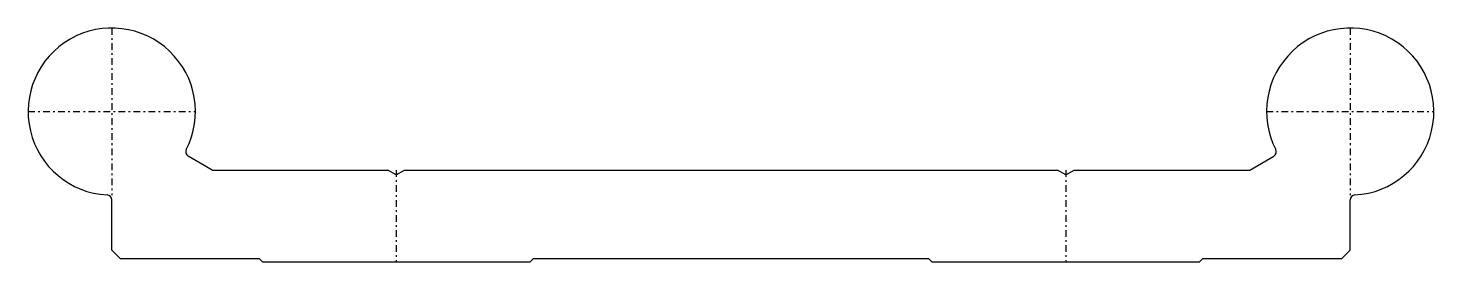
# Model space of a CAD drawing. Extents: x -42 to 42, y 0 to 14.
import ezdxf

# ---------------------------------------------------------------- set-up
doc = ezdxf.new("R2010")
doc.units = 0
doc.linetypes.add('CENTER', pattern=[0.85, 0.4, -0.2, 0.05, -0.2])
doc.linetypes.add('PHL_THICK', pattern=[0])
doc.layers.get('0').update_dxf_attribs({"linetype": 'CONTINUOUS'})
doc.layers.add('PROJECTION', color=7, linetype='CONTINUOUS')

msp = doc.modelspace()

# ---------------------------------------------------------------- linework, layer by layer
at = {"color": 92, "linetype": 'CENTER'}
for p, q in [((-37, 14), (-37, 4)), ((37, 14), (37, 4)), ((-42, 9), (-32, 9)), ((32, 9), (42, 9)), ((-20, 5.5), (-20, 0)), ((-20, 5.5), (-20, 0)), ((20, 5.5), (20, 0)), ((20, 5.5), (20, 0))]:
    msp.add_line(p, q, dxfattribs=at)
at = {"layer": 'PROJECTION', "color": 7, "linetype": 'PHL_THICK'}
for p, q in [((-31, 5.5), (-32.431522, 6.326489)), ((31, 5.5), (32.431522, 6.326489)), ((-31, 5.5), (-20.5, 5.5)), ((-20, 5.211325), (-20.5, 5.5)), ((-20, 5.211325), (-19.5, 5.5)), ((-19.5, 5.5), (19.5, 5.5)), ((20, 5.211325), (19.5, 5.5)), ((20, 5.211325), (20.5, 5.5)), ((20.5, 5.5), (31, 5.5)), ((-37, 0.7), (-37, 3.708497)), ((37, 0.7), (37, 3.708497)), ((-36.5, 0.2), (-37, 0.7)), ((-36.5, 0.2), (-28.200001, 0.2)), ((-28, 0), (-28.200001, 0.2)), ((-28, 0), (-12, 0)), ((-12, 0), (-11.8, 0.2)), ((-11.8, 0.2), (11.8, 0.2)), ((12, 0), (11.8, 0.2)), ((12, 0), (28, 0)), ((28, 0), (28.200001, 0.2)), ((28.200001, 0.2), (36.5, 0.2)), ((36.5, 0.2), (37, 0.7))]:
    msp.add_line(p, q, dxfattribs=at)
for centre, radius, start, end in [((-37, 9), 5, 332.90831865, 266.7551083), ((37, 9), 5, 273.24489169, 207.09168145), ((-32.281522, 6.586297), 0.3, 152.90831798, 239.99999989), ((32.281522, 6.586297), 0.3, 300.00000011, 27.09168202), ((-37.3, 3.708497), 0.3, 0, 86.75510876), ((37.3, 3.708497), 0.3, 93.24489124, 180)]:
    msp.add_arc(centre, radius, start, end, dxfattribs=at)

doc.saveas('drawing.dxf')
